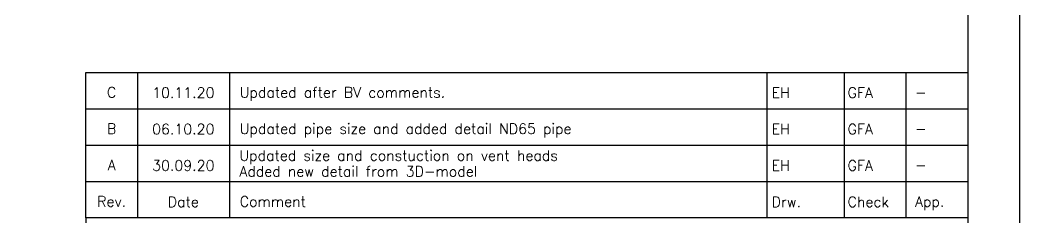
# Model space of a CAD drawing. Header units: millimetres. Extents: x 0 to 50500, y 0 to 29700.
# Drawn here: x 32414 to 42050, y 3600 to 5503 of the extents above; entities that cross this region are included whole.
import ezdxf
from ezdxf.enums import TextEntityAlignment as Align

# ---------------------------------------------------------------- set-up
doc = ezdxf.new("R2010")
doc.units = ezdxf.units.MM
doc.header["$LTSCALE"] = 50
for name, color, linetype in [('000-BT5', 7, 'Continuous'), ('TITTELFELT', 4, 'Continuous'), ('TITTELTEXT', 1, 'Continuous')]:
    doc.layers.add(name, color=color, linetype=linetype)
doc.styles.add('ARIEL', font='ARIALN.TTF', dxfattribs={"width": 1.36, "height": 3})
doc.styles.add('CALIBRI', font='calibri.ttf')
doc.styles.add('ROMANS', font='romans.shx')

# ---------------------------------------------------------------- blocks, each defined once
blk = doc.blocks.new('VARD A1L')
at = {"color": 1}
blk.add_lwpolyline([(0, 0), (841, 0), (841, 594), (0, 594)], close=True, dxfattribs=at)
blk.add_lwpolyline([(10, 584), (10, 10), (831, 10), (831, 584)], close=True)
blk = doc.blocks.new('VARD SOVIKNES TITLE BLOCK')
at = {"color": 4}
for p, q in [((-170, 62), (-170, 0)), ((0, 62), (-170, 62))]:
    blk.add_line(p, q, dxfattribs=at)
at = {"color": 2, "style": 'ARIEL', "width": 0.59642, "flags": 8}
blk.add_attdef('_SCALE2', text='', height=2.5, dxfattribs=at).set_placement((-99.73, 33.96), (-92.23, 33.96), align=Align.FIT)
at = {"layer": 'TITTELFELT', "linetype": 'Continuous', "style": 'CALIBRI'}
for tag, width, p, p2 in [('NO', 6.493695, (-86.52, 37.89), (-16.29, 37.89)), ('R', 2.434784, (-11.05, 37.89), (-4.89, 37.89))]:
    blk.add_attdef(tag, text='', height=5.25, dxfattribs=dict(at, width=width)).set_placement(p, p2, align=Align.FIT)
at = {"layer": 'TITTELFELT', "style": 'CALIBRI'}
for tag, p in [('NAVN1', (-44.75, 21.4)), ('NAVN2', (-44.75, 11.87))]:
    blk.add_attdef(tag, text='', height=5, dxfattribs=at).set_placement(p, align=Align.CENTER)
at = {"layer": 'TITTELTEXT', "color": 2, "style": 'CALIBRI', "flags": 8}
for tag, p in [('FILE', (-164.17, 57.87)), ('PLOT_DATE', (-164.17, 51.87)), ('CONSTRDATE', (-164.17, 45.87)), ('CONSTRBY', (-135.71, 45.87)), ('_CHECKDATE', (-164.17, 39.87)), ('_CHECKEDBY', (-135.71, 39.87)), ('_VERIFDATE', (-164.17, 33.87)), ('_VERIFBY', (-135.71, 33.87))]:
    blk.add_attdef(tag, p, '', height=2, dxfattribs=at)
at = {"layer": 'TITTELTEXT', "color": 2, "style": 'CALIBRI'}
for tag, height, p in [('SHEET', 2.5, (-136.95, 53.87)), ('FO.', 3, (-77.91, 1.12)), ('PRO.', 3, (-55.52, 1.13)), ('DESIGN', 3, (-19.36, 1.02))]:
    blk.add_attdef(tag, text='', height=height, dxfattribs=at).set_placement(p, align=Align.CENTER)
at = {"layer": 'TITTELTEXT', "color": 2, "style": 'CALIBRI', "width": 0.647642, "flags": 8}
blk.add_attdef('_SCALE1', text='', height=4.5, dxfattribs=at).set_placement((-108.24, 40.58), (-92.24, 40.58), align=Align.FIT)
blk = doc.blocks.new('VARD_REVISION')
at = {"color": 1}
for p, q in [((0, 7), (170, 7)), ((131.28, 0), (131.28, 7)), ((146.19, 0), (146.19, 7)), ((158.09, 0), (158.09, 7)), ((170, 0), (170, 7))]:
    blk.add_line(p, q, dxfattribs=at)
at = {"color": 1, "linetype": 'Continuous'}
for p, q in [((0, 0), (0, 7)), ((10, 0), (10, 7)), ((27.71, 0), (27.71, 7))]:
    blk.add_line(p, q, dxfattribs=at)
at = {"color": 2, "style": 'ROMANS'}
for tag, p in [('TEXT_1', (29.56, 4)), ('TEXT', (29.63, 2.16)), ('DRAWN', (132.14, 2.09)), ('CHECK.', (146.78, 2.09)), ('APP.', (159.77, 2.15)), ('TEXT_2', (29.56, 0.97))]:
    blk.add_attdef(tag, p, '', height=2, dxfattribs=at)
for tag, p in [('XXX', (4.95, 2.16)), ('XX.XX.XXXX', (18.76, 2.09))]:
    blk.add_attdef(tag, text='', height=2, dxfattribs=at).set_placement(p, align=Align.CENTER)

msp = doc.modelspace()

# ---------------------------------------------------------------- block references
at = {"layer": '000-BT5', "xscale": 50, "yscale": 50, "zscale": 50}
for name, p in [('VARD A1L', (0, 0)), ('VARD SOVIKNES TITLE BLOCK', (41550, 500))]:
    msp.add_blockref(name, p, dxfattribs=at)
for p, values in [((33050, 4650), {'APP.': '-', 'CHECK.': 'GFA', 'DRAWN': 'EH', 'TEXT': 'Updated after BV comments.', 'XX.XX.XXXX': '10.11.20', 'XXX': 'C'}), ((33050, 4300), {'APP.': '-', 'CHECK.': 'GFA', 'DRAWN': 'EH', 'TEXT': 'Updated pipe size and added detail ND65 pipe', 'XX.XX.XXXX': '06.10.20', 'XXX': 'B'}), ((33050, 3600), {'APP.': 'App.', 'CHECK.': 'Check', 'DRAWN': 'Drw.', 'TEXT': 'Comment', 'XX.XX.XXXX': 'Date', 'XXX': 'Rev.'})]:
    msp.add_blockref('VARD_REVISION', p, dxfattribs=at).add_auto_attribs(values)
at = {"layer": '000-BT5'}
ref = msp.add_blockref('VARD_REVISION', (33050, 3950), dxfattribs=dict(at, xscale=50, yscale=50, zscale=50))
ref.add_attrib('APP.', '-', (41038.7, 4057.35), dxfattribs={"layer": '0', "color": 2, "height": 100, "style": 'ROMANS'})
ref.add_attrib('CHECK.', 'GFA', (40389.13, 4054.42), dxfattribs={"layer": '0', "color": 2, "height": 100, "style": 'ROMANS'})
ref.add_attrib('DRAWN', 'EH', (39657.08, 4054.42), dxfattribs={"layer": '0', "color": 2, "height": 100, "style": 'ROMANS'})
ref.add_attrib('TEXT_2', 'Added new detail from 3D-model', (34527.9, 3998.54), dxfattribs={"layer": '0', "color": 2, "height": 100, "style": 'ROMANS'})
ref.add_attrib('TEXT_1', 'Updated size and constuction on vent heads', (34527.9, 4150.07), dxfattribs={"layer": '0', "color": 2, "height": 100, "style": 'ROMANS'})
ref.add_attrib('XX.XX.XXXX', '30.09.20', dxfattribs={"layer": '0', "color": 2, "height": 100, "style": 'ROMANS'}).set_placement((33988.07, 4054.42), align=Align.CENTER)
ref.add_attrib('XXX', 'A', dxfattribs={"layer": '0', "color": 2, "height": 100, "style": 'ROMANS'}).set_placement((33297.66, 4058.19), align=Align.CENTER)

doc.saveas('drawing.dxf')
